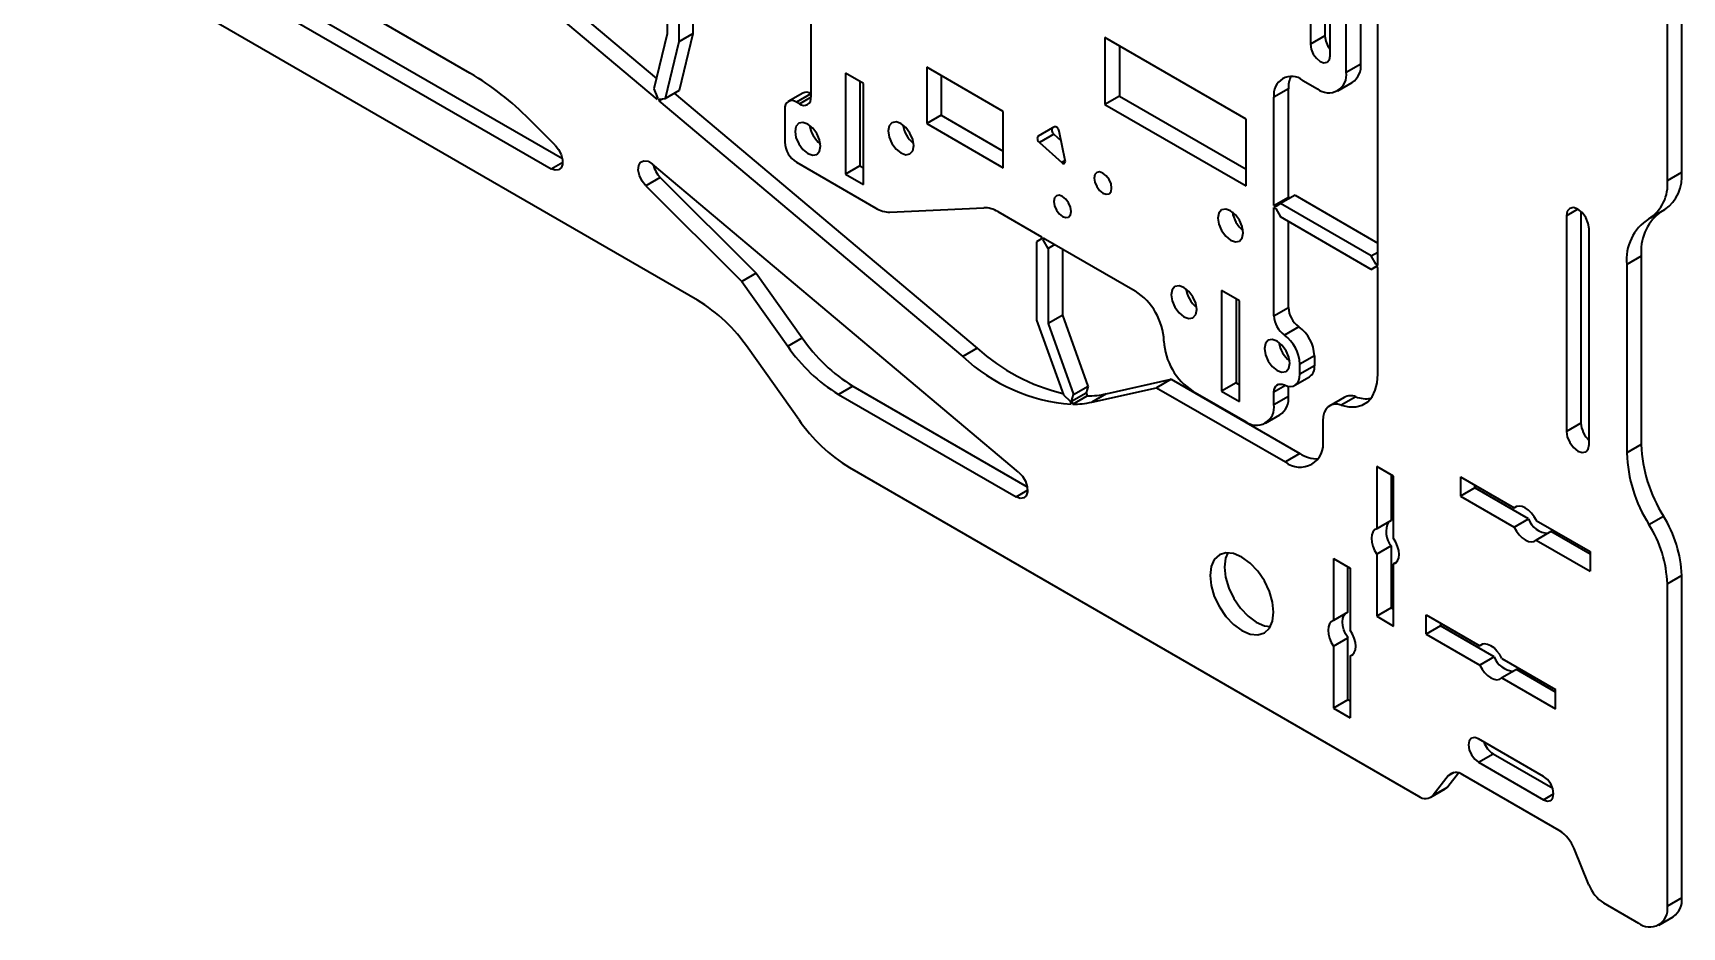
# Model space of a CAD drawing. Header units: millimetres. Extents: x 0 to 415, y 0 to 292.
# Drawn here: x 343.09 to 363.23, y 105.74 to 116.66 of the extents above; entities that cross this region are included whole.
import ezdxf

# ---------------------------------------------------------------- set-up
doc = ezdxf.new("R2010")
doc.units = ezdxf.units.MM

# ---------------------------------------------------------------- blocks, each defined once
blk = doc.blocks.new('SE57')
at = {"color": 7, "linetype": 'Continuous', "lineweight": 35}
for p, q in [((361.822, 111.794), (361.833, 111.727)), ((361.833, 111.727), (361.863, 111.657)), ((361.863, 111.657), (361.908, 111.596)), ((362.09, 111.578), (362.1, 111.634)), ((361.908, 111.596), (361.961, 111.553)), ((361.961, 111.553), (362.014, 111.535)), ((362.014, 111.535), (362.059, 111.544)), ((362.059, 111.544), (362.09, 111.578))]:
    blk.add_line(p, q, dxfattribs=at)
blk = doc.blocks.new('SE56')
blk.add_blockref('SE57', (0, 0))
blk = doc.blocks.new('SE59')
at = {"color": 7, "linetype": 'Continuous', "lineweight": 35}
for p, q in [((361.833, 114.485), (361.822, 114.429)), ((361.863, 114.519), (361.833, 114.485)), ((361.908, 114.528), (361.863, 114.519)), ((361.961, 114.51), (361.908, 114.528)), ((362.014, 114.467), (361.961, 114.51)), ((362.059, 114.406), (362.014, 114.467)), ((362.09, 114.336), (362.059, 114.406)), ((362.1, 114.269), (362.09, 114.336))]:
    blk.add_line(p, q, dxfattribs=at)
blk = doc.blocks.new('SE58')
blk.add_blockref('SE59', (0, 0))
blk = doc.blocks.new('SE81')
at = {"color": 7, "linetype": 'Continuous', "lineweight": 35}
for p, q in [((355.129, 111.297), (355.176, 111.246)), ((355.176, 111.246), (355.213, 111.184)), ((355.213, 111.184), (355.235, 111.118)), ((355.238, 111.057), (355.223, 111.008)), ((355.235, 111.118), (355.238, 111.057)), ((355.148, 110.974), (355.098, 110.993)), ((355.192, 110.98), (355.148, 110.974)), ((355.223, 111.008), (355.192, 110.98))]:
    blk.add_line(p, q, dxfattribs=at)
blk = doc.blocks.new('SE80')
blk.add_blockref('SE81', (0, 0))
blk = doc.blocks.new('SE83')
at = {"color": 7, "linetype": 'Continuous', "lineweight": 35}
for p, q in [((350.487, 115.044), (350.511, 115.085)), ((350.511, 115.085), (350.551, 115.102)), ((350.551, 115.102), (350.601, 115.094)), ((350.601, 115.094), (350.654, 115.061)), ((350.482, 114.986), (350.487, 115.044)), ((350.497, 114.919), (350.482, 114.986)), ((350.529, 114.852), (350.497, 114.919)), ((350.575, 114.794), (350.529, 114.852))]:
    blk.add_line(p, q, dxfattribs=at)
blk = doc.blocks.new('SE82')
blk.add_blockref('SE83', (0, 0))
blk = doc.blocks.new('SE85')
at = {"color": 7, "linetype": 'Continuous', "lineweight": 35}
for p, q in [((349.467, 115.291), (349.509, 115.238)), ((349.509, 115.238), (349.541, 115.176)), ((349.541, 115.176), (349.558, 115.113)), ((349.558, 115.056), (349.541, 115.013)), ((349.558, 115.113), (349.558, 115.056)), ((349.467, 114.984), (349.419, 115.002)), ((349.509, 114.988), (349.467, 114.984)), ((349.541, 115.013), (349.509, 114.988))]:
    blk.add_line(p, q, dxfattribs=at)
blk = doc.blocks.new('SE84')
blk.add_blockref('SE85', (0, 0))
blk = doc.blocks.new('SE89')
at = {"color": 7, "linetype": 'Continuous', "lineweight": 35}
for p, q in [((357.52, 110.227), (357.481, 110.141)), ((357.582, 110.285), (357.52, 110.227)), ((357.662, 110.309), (357.582, 110.285)), ((357.756, 110.3), (357.662, 110.309)), ((357.857, 110.257), (357.756, 110.3)), ((357.957, 110.184), (357.857, 110.257)), ((357.481, 110.141), (357.468, 110.033)), ((357.468, 110.033), (357.481, 109.909)), ((358.051, 110.085), (357.957, 110.184)), ((358.132, 109.967), (358.051, 110.085)), ((357.481, 109.909), (357.52, 109.778)), ((358.193, 109.838), (358.132, 109.967)), ((358.232, 109.708), (358.193, 109.838)), ((357.52, 109.778), (357.582, 109.649)), ((357.582, 109.649), (357.662, 109.532)), ((358.245, 109.584), (358.232, 109.708)), ((357.662, 109.532), (357.756, 109.433)), ((357.756, 109.433), (357.857, 109.359)), ((358.193, 109.389), (358.232, 109.475)), ((358.232, 109.475), (358.245, 109.584)), ((357.857, 109.359), (357.957, 109.316)), ((357.957, 109.316), (358.051, 109.307)), ((358.051, 109.307), (358.132, 109.332)), ((358.132, 109.332), (358.193, 109.389))]:
    blk.add_line(p, q, dxfattribs=at)
blk = doc.blocks.new('SE88')
blk.add_blockref('SE89', (0, 0))
blk = doc.blocks.new('SE99')
at = {"color": 7, "linetype": 'Continuous', "lineweight": 35}
for p, q in [((360.764, 108.938), (360.791, 108.89)), ((360.791, 108.89), (360.823, 108.846)), ((360.823, 108.846), (360.86, 108.81)), ((360.86, 108.81), (360.899, 108.782)), ((360.899, 108.782), (360.938, 108.765)), ((360.938, 108.765), (360.974, 108.759)), ((360.974, 108.759), (361.007, 108.765)), ((361.007, 108.765), (361.034, 108.782))]:
    blk.add_line(p, q, dxfattribs=at)
blk = doc.blocks.new('SE98')
blk.add_blockref('SE99', (0, 0))
blk = doc.blocks.new('SE101')
at = {"color": 7, "linetype": 'Continuous', "lineweight": 35}
for p, q in [((360.791, 109.192), (360.764, 109.175)), ((360.823, 109.197), (360.791, 109.192)), ((360.86, 109.191), (360.823, 109.197)), ((360.899, 109.174), (360.86, 109.191)), ((360.938, 109.147), (360.899, 109.174)), ((360.974, 109.11), (360.938, 109.147)), ((361.007, 109.067), (360.974, 109.11)), ((361.034, 109.019), (361.007, 109.067))]:
    blk.add_line(p, q, dxfattribs=at)
blk = doc.blocks.new('SE100')
blk.add_blockref('SE101', (0, 0))
blk = doc.blocks.new('SE111')
at = {"color": 7, "linetype": 'Continuous', "lineweight": 35}
for p, q in [((359.443, 110.529), (359.439, 110.487)), ((359.439, 110.487), (359.443, 110.44)), ((359.456, 110.564), (359.443, 110.529)), ((359.443, 110.44), (359.456, 110.39)), ((359.478, 110.59), (359.456, 110.564)), ((359.506, 110.605), (359.478, 110.59)), ((359.456, 110.39), (359.478, 110.34)), ((359.478, 110.34), (359.506, 110.292))]:
    blk.add_line(p, q, dxfattribs=at)
blk = doc.blocks.new('SE110')
blk.add_blockref('SE111', (0, 0))
blk = doc.blocks.new('SE113')
at = {"color": 7, "linetype": 'Continuous', "lineweight": 35}
for p, q in [((359.739, 110.439), (359.711, 110.486)), ((359.76, 110.389), (359.739, 110.439)), ((359.739, 110.189), (359.76, 110.214)), ((359.774, 110.339), (359.76, 110.389)), ((359.76, 110.214), (359.774, 110.249)), ((359.778, 110.291), (359.774, 110.339)), ((359.774, 110.249), (359.778, 110.291)), ((359.711, 110.174), (359.739, 110.189))]:
    blk.add_line(p, q, dxfattribs=at)
blk = doc.blocks.new('SE112')
blk.add_blockref('SE113', (0, 0))
blk = doc.blocks.new('SE123')
at = {"color": 7, "linetype": 'Continuous', "lineweight": 35}
for p, q in [((358.927, 109.441), (358.914, 109.406)), ((358.949, 109.466), (358.927, 109.441)), ((358.977, 109.481), (358.949, 109.466)), ((358.914, 109.406), (358.91, 109.364)), ((358.91, 109.364), (358.914, 109.316)), ((358.914, 109.316), (358.927, 109.266)), ((358.927, 109.266), (358.949, 109.216)), ((358.949, 109.216), (358.977, 109.169))]:
    blk.add_line(p, q, dxfattribs=at)
blk = doc.blocks.new('SE122')
blk.add_blockref('SE123', (0, 0))
blk = doc.blocks.new('SE125')
at = {"color": 7, "linetype": 'Continuous', "lineweight": 35}
for p, q in [((359.21, 109.315), (359.182, 109.363)), ((359.231, 109.265), (359.21, 109.315)), ((359.245, 109.215), (359.231, 109.265)), ((359.249, 109.168), (359.245, 109.215)), ((359.182, 109.05), (359.21, 109.065)), ((359.21, 109.065), (359.231, 109.091)), ((359.231, 109.091), (359.245, 109.126)), ((359.245, 109.126), (359.249, 109.168))]:
    blk.add_line(p, q, dxfattribs=at)
blk = doc.blocks.new('SE124')
blk.add_blockref('SE125', (0, 0))
blk = doc.blocks.new('SE127')
at = {"color": 7, "linetype": 'Continuous', "lineweight": 35}
for p, q in [((361.184, 110.623), (361.211, 110.575)), ((361.211, 110.575), (361.244, 110.531)), ((361.244, 110.531), (361.281, 110.495)), ((361.281, 110.495), (361.32, 110.467)), ((361.32, 110.467), (361.358, 110.45)), ((361.358, 110.45), (361.395, 110.444)), ((361.395, 110.444), (361.428, 110.45)), ((361.428, 110.45), (361.455, 110.467))]:
    blk.add_line(p, q, dxfattribs=at)
blk = doc.blocks.new('SE126')
blk.add_blockref('SE127', (0, 0))
blk = doc.blocks.new('SE129')
at = {"color": 7, "linetype": 'Continuous', "lineweight": 35}
for p, q in [((361.211, 110.876), (361.184, 110.859)), ((361.244, 110.882), (361.211, 110.876)), ((361.281, 110.876), (361.244, 110.882)), ((361.32, 110.859), (361.281, 110.876)), ((361.358, 110.831), (361.32, 110.859)), ((361.395, 110.795), (361.358, 110.831)), ((361.428, 110.751), (361.395, 110.795)), ((361.455, 110.703), (361.428, 110.751))]:
    blk.add_line(p, q, dxfattribs=at)
blk = doc.blocks.new('SE128')
blk.add_blockref('SE129', (0, 0))
blk = doc.blocks.new('SE143')
at = {"color": 7, "linetype": 'Continuous', "lineweight": 35}
for p, q in [((360.636, 108.014), (360.626, 107.964)), ((360.662, 108.045), (360.636, 108.014)), ((360.703, 108.052), (360.662, 108.045)), ((360.75, 108.036), (360.703, 108.052)), ((360.626, 107.964), (360.636, 107.904)), ((360.636, 107.904), (360.662, 107.842)), ((360.662, 107.842), (360.703, 107.788)), ((360.703, 107.788), (360.75, 107.75))]:
    blk.add_line(p, q, dxfattribs=at)
blk = doc.blocks.new('SE142')
blk.add_blockref('SE143', (0, 0))
blk = doc.blocks.new('SE145')
at = {"color": 7, "linetype": 'Continuous', "lineweight": 35}
for p, q in [((361.59, 107.54), (361.543, 107.578)), ((361.63, 107.486), (361.59, 107.54)), ((361.657, 107.424), (361.63, 107.486)), ((361.666, 107.364), (361.657, 107.424)), ((361.543, 107.293), (361.59, 107.276)), ((361.59, 107.276), (361.63, 107.284)), ((361.63, 107.284), (361.657, 107.315)), ((361.657, 107.315), (361.666, 107.364))]:
    blk.add_line(p, q, dxfattribs=at)
blk = doc.blocks.new('SE144')
blk.add_blockref('SE145', (0, 0))
blk = doc.blocks.new('SE313')
at = {"color": 7, "linetype": 'Continuous', "lineweight": 35}
for p, q in [((355.574, 115.517), (355.567, 115.515)), ((355.583, 115.516), (355.574, 115.517)), ((355.592, 115.512), (355.583, 115.516)), ((355.601, 115.506), (355.592, 115.512)), ((355.609, 115.497), (355.601, 115.506)), ((355.617, 115.486), (355.609, 115.497)), ((355.622, 115.474), (355.617, 115.486)), ((355.626, 115.462), (355.622, 115.474))]:
    blk.add_line(p, q, dxfattribs=at)
blk = doc.blocks.new('SE312')
blk.add_blockref('SE313', (0, 0))
blk = doc.blocks.new('SE315')
at = {"color": 7, "linetype": 'Continuous', "lineweight": 35}
for p, q in [((355.358, 115.386), (355.356, 115.377)), ((355.356, 115.377), (355.358, 115.365)), ((355.361, 115.394), (355.358, 115.386)), ((355.358, 115.365), (355.361, 115.353)), ((355.367, 115.399), (355.361, 115.394)), ((355.361, 115.353), (355.367, 115.342)), ((355.367, 115.342), (355.374, 115.331)), ((355.374, 115.331), (355.383, 115.322))]:
    blk.add_line(p, q, dxfattribs=at)
blk = doc.blocks.new('SE314')
blk.add_blockref('SE315', (0, 0))
blk = doc.blocks.new('SE317')
at = {"color": 7, "linetype": 'Continuous', "lineweight": 35}
for p, q in [((355.656, 115.08), (355.665, 115.073)), ((355.665, 115.073), (355.674, 115.069)), ((355.674, 115.069), (355.683, 115.068)), ((355.683, 115.068), (355.69, 115.071)), ((355.69, 115.071), (355.695, 115.076)), ((355.695, 115.076), (355.699, 115.084)), ((355.7, 115.093), (355.699, 115.105)), ((355.699, 115.084), (355.7, 115.093))]:
    blk.add_line(p, q, dxfattribs=at)
blk = doc.blocks.new('SE316')
blk.add_blockref('SE317', (0, 0))
blk = doc.blocks.new('SE319')
at = {"color": 7, "linetype": 'Continuous', "lineweight": 35}
for p, q in [((356.062, 114.932), (356.054, 114.889)), ((356.054, 114.889), (356.062, 114.838)), ((356.085, 114.958), (356.062, 114.932)), ((356.119, 114.965), (356.085, 114.958)), ((356.16, 114.951), (356.119, 114.965)), ((356.2, 114.918), (356.16, 114.951)), ((356.235, 114.871), (356.2, 114.918)), ((356.258, 114.818), (356.235, 114.871)), ((356.062, 114.838), (356.085, 114.785)), ((356.085, 114.785), (356.119, 114.738)), ((356.119, 114.738), (356.16, 114.706)), ((356.16, 114.706), (356.2, 114.692)), ((356.2, 114.692), (356.235, 114.698)), ((356.235, 114.698), (356.258, 114.725)), ((356.266, 114.767), (356.258, 114.818)), ((356.258, 114.725), (356.266, 114.767))]:
    blk.add_line(p, q, dxfattribs=at)
blk = doc.blocks.new('SE318')
blk.add_blockref('SE319', (0, 0))
blk = doc.blocks.new('SE321')
at = {"color": 7, "linetype": 'Continuous', "lineweight": 35}
for p, q in [((355.59, 114.672), (355.567, 114.646)), ((355.624, 114.679), (355.59, 114.672)), ((355.665, 114.665), (355.624, 114.679)), ((355.705, 114.632), (355.665, 114.665)), ((355.567, 114.646), (355.559, 114.604)), ((355.559, 114.604), (355.567, 114.552)), ((355.567, 114.552), (355.59, 114.499)), ((355.59, 114.499), (355.624, 114.453)), ((355.624, 114.453), (355.665, 114.42)), ((355.74, 114.586), (355.705, 114.632)), ((355.763, 114.533), (355.74, 114.586)), ((355.771, 114.481), (355.763, 114.533)), ((355.763, 114.439), (355.771, 114.481)), ((355.665, 114.42), (355.705, 114.406)), ((355.705, 114.406), (355.74, 114.412)), ((355.74, 114.412), (355.763, 114.439))]:
    blk.add_line(p, q, dxfattribs=at)
blk = doc.blocks.new('SE320')
blk.add_blockref('SE321', (0, 0))
blk = doc.blocks.new('SE333')
at = {"color": 7, "linetype": 'Continuous', "lineweight": 35}
for p, q in [((358.694, 116.524), (358.703, 116.465)), ((358.703, 116.465), (358.729, 116.405)), ((358.729, 116.405), (358.768, 116.353)), ((358.768, 116.353), (358.814, 116.315)), ((358.814, 116.315), (358.86, 116.299)), ((358.86, 116.299), (358.899, 116.307)), ((358.899, 116.307), (358.926, 116.337)), ((358.926, 116.337), (358.935, 116.385))]:
    blk.add_line(p, q, dxfattribs=at)
blk = doc.blocks.new('SE332')
blk.add_blockref('SE333', (0, 0))
blk = doc.blocks.new('SE341')
at = {"color": 7, "linetype": 'Continuous', "lineweight": 35}
for p, q in [((353.548, 115.527), (353.536, 115.465)), ((353.536, 115.465), (353.548, 115.39)), ((353.581, 115.566), (353.548, 115.527)), ((353.632, 115.576), (353.581, 115.566)), ((353.691, 115.555), (353.632, 115.576)), ((353.751, 115.507), (353.691, 115.555)), ((353.801, 115.439), (353.751, 115.507)), ((353.548, 115.39), (353.581, 115.312)), ((353.581, 115.312), (353.632, 115.244)), ((353.835, 115.361), (353.801, 115.439)), ((353.847, 115.286), (353.835, 115.361)), ((353.835, 115.224), (353.847, 115.286)), ((353.632, 115.244), (353.691, 115.196)), ((353.691, 115.196), (353.751, 115.175)), ((353.751, 115.175), (353.801, 115.185)), ((353.801, 115.185), (353.835, 115.224))]:
    blk.add_line(p, q, dxfattribs=at)
blk = doc.blocks.new('SE340')
blk.add_blockref('SE341', (0, 0))
blk = doc.blocks.new('SE343')
at = {"color": 7, "linetype": 'Continuous', "lineweight": 35}
for p, q in [((357.006, 113.525), (356.994, 113.464)), ((356.994, 113.464), (357.006, 113.388)), ((357.039, 113.564), (357.006, 113.525)), ((357.09, 113.574), (357.039, 113.564)), ((357.149, 113.553), (357.09, 113.574)), ((357.209, 113.505), (357.149, 113.553)), ((357.259, 113.437), (357.209, 113.505)), ((357.006, 113.388), (357.039, 113.31)), ((357.039, 113.31), (357.09, 113.242)), ((357.09, 113.242), (357.149, 113.194)), ((357.293, 113.36), (357.259, 113.437)), ((357.305, 113.284), (357.293, 113.36)), ((357.293, 113.222), (357.305, 113.284)), ((357.149, 113.194), (357.209, 113.173)), ((357.209, 113.173), (357.259, 113.183)), ((357.259, 113.183), (357.293, 113.222))]:
    blk.add_line(p, q, dxfattribs=at)
blk = doc.blocks.new('SE342')
blk.add_blockref('SE343', (0, 0))
blk = doc.blocks.new('SE345')
at = {"color": 7, "linetype": 'Continuous', "lineweight": 35}
for p, q in [((357.575, 114.462), (357.563, 114.401)), ((357.608, 114.501), (357.575, 114.462)), ((357.659, 114.511), (357.608, 114.501)), ((357.718, 114.49), (357.659, 114.511)), ((357.778, 114.442), (357.718, 114.49)), ((357.563, 114.401), (357.575, 114.325)), ((357.575, 114.325), (357.608, 114.247)), ((357.608, 114.247), (357.659, 114.179)), ((357.828, 114.374), (357.778, 114.442)), ((357.862, 114.297), (357.828, 114.374)), ((357.874, 114.221), (357.862, 114.297)), ((357.659, 114.179), (357.718, 114.131)), ((357.718, 114.131), (357.778, 114.11)), ((357.778, 114.11), (357.828, 114.12)), ((357.828, 114.12), (357.862, 114.159)), ((357.862, 114.159), (357.874, 114.221))]:
    blk.add_line(p, q, dxfattribs=at)
blk = doc.blocks.new('SE344')
blk.add_blockref('SE345', (0, 0))
blk = doc.blocks.new('SE347')
at = {"color": 7, "linetype": 'Continuous', "lineweight": 35}
for p, q in [((358.144, 112.868), (358.132, 112.806)), ((358.178, 112.907), (358.144, 112.868)), ((358.228, 112.917), (358.178, 112.907)), ((358.288, 112.896), (358.228, 112.917)), ((358.347, 112.848), (358.288, 112.896)), ((358.398, 112.78), (358.347, 112.848)), ((358.132, 112.806), (358.144, 112.731)), ((358.144, 112.731), (358.178, 112.653)), ((358.178, 112.653), (358.228, 112.585)), ((358.431, 112.702), (358.398, 112.78)), ((358.443, 112.627), (358.431, 112.702)), ((358.228, 112.585), (358.288, 112.537)), ((358.288, 112.537), (358.347, 112.516)), ((358.347, 112.516), (358.398, 112.526)), ((358.398, 112.526), (358.431, 112.565)), ((358.431, 112.565), (358.443, 112.627))]:
    blk.add_line(p, q, dxfattribs=at)
blk = doc.blocks.new('SE346')
blk.add_blockref('SE347', (0, 0))
blk = doc.blocks.new('SE349')
at = {"color": 7, "linetype": 'Continuous', "lineweight": 35}
for p, q in [((352.409, 115.521), (352.397, 115.46)), ((352.397, 115.46), (352.409, 115.384)), ((352.443, 115.56), (352.409, 115.521)), ((352.494, 115.57), (352.443, 115.56)), ((352.553, 115.549), (352.494, 115.57)), ((352.613, 115.501), (352.553, 115.549)), ((352.663, 115.433), (352.613, 115.501)), ((352.409, 115.384), (352.443, 115.306)), ((352.443, 115.306), (352.494, 115.238)), ((352.697, 115.356), (352.663, 115.433)), ((352.709, 115.28), (352.697, 115.356)), ((352.697, 115.218), (352.709, 115.28)), ((352.494, 115.238), (352.553, 115.19)), ((352.553, 115.19), (352.613, 115.169)), ((352.613, 115.169), (352.663, 115.179)), ((352.663, 115.179), (352.697, 115.218))]:
    blk.add_line(p, q, dxfattribs=at)
blk = doc.blocks.new('SE348')
blk.add_blockref('SE349', (0, 0))
blk = doc.blocks.new('SE453')
at = {"color": 7, "linetype": 'Continuous', "lineweight": 35}
for p, q in [((358.553, 112.414), (358.563, 112.451)), ((358.563, 112.451), (358.567, 112.494)), ((358.376, 112.361), (358.414, 112.347)), ((358.414, 112.347), (358.451, 112.343)), ((358.451, 112.343), (358.484, 112.347)), ((358.484, 112.347), (358.512, 112.361)), ((358.512, 112.361), (358.536, 112.384)), ((358.536, 112.384), (358.553, 112.414))]:
    blk.add_line(p, q, dxfattribs=at)
blk = doc.blocks.new('SE452')
blk.add_blockref('SE453', (0, 0))
blk = doc.blocks.new('SE455')
at = {"color": 7, "linetype": 'Continuous', "lineweight": 35}
for p, q in [((358.249, 112.272), (358.251, 112.3)), ((358.251, 112.3), (358.258, 112.325)), ((358.258, 112.325), (358.27, 112.345)), ((358.27, 112.345), (358.285, 112.36)), ((358.285, 112.36), (358.304, 112.369)), ((358.304, 112.369), (358.326, 112.372)), ((358.326, 112.372), (358.351, 112.37)), ((358.351, 112.37), (358.376, 112.361))]:
    blk.add_line(p, q, dxfattribs=at)
blk = doc.blocks.new('SE454')
blk.add_blockref('SE455', (0, 0))
blk = doc.blocks.new('SE457')
at = {"color": 7, "linetype": 'Continuous', "lineweight": 35}
for p, q in [((358.884, 112.063), (358.864, 112.024)), ((358.911, 112.093), (358.884, 112.063)), ((358.944, 112.114), (358.911, 112.093)), ((358.983, 112.125), (358.944, 112.114)), ((359.026, 112.125), (358.983, 112.125)), ((359.072, 112.114), (359.026, 112.125)), ((358.852, 111.977), (358.848, 111.924)), ((358.864, 112.024), (358.852, 111.977))]:
    blk.add_line(p, q, dxfattribs=at)
blk = doc.blocks.new('SE456')
blk.add_blockref('SE457', (0, 0))
blk = doc.blocks.new('SE459')
at = {"color": 7, "linetype": 'Continuous', "lineweight": 35}
for p, q in [((359.512, 112.389), (359.52, 112.495)), ((359.448, 112.217), (359.487, 112.296)), ((359.487, 112.296), (359.512, 112.389)), ((359.072, 112.114), (359.164, 112.094)), ((359.164, 112.094), (359.25, 112.094)), ((359.25, 112.094), (359.327, 112.115)), ((359.327, 112.115), (359.394, 112.157)), ((359.394, 112.157), (359.448, 112.217))]:
    blk.add_line(p, q, dxfattribs=at)
blk = doc.blocks.new('SE458')
blk.add_blockref('SE459', (0, 0))
blk = doc.blocks.new('SE641')
at = {"color": 7, "linetype": 'Continuous', "lineweight": 35}
for p, q in [((359.086, 109.466), (359.091, 109.508)), ((359.091, 109.418), (359.086, 109.466)), ((359.091, 109.508), (359.104, 109.543)), ((359.104, 109.368), (359.091, 109.418)), ((359.104, 109.543), (359.121, 109.564)), ((359.125, 109.318), (359.104, 109.368)), ((359.154, 109.271), (359.125, 109.318))]:
    blk.add_line(p, q, dxfattribs=at)
blk = doc.blocks.new('SE640')
blk.add_blockref('SE641', (0, 0))
blk = doc.blocks.new('SE643')
at = {"color": 7, "linetype": 'Continuous', "lineweight": 35}
for p, q in [((360.357, 107.435), (360.342, 107.424)), ((360.373, 107.451), (360.357, 107.435))]:
    blk.add_line(p, q, dxfattribs=at)
blk = doc.blocks.new('SE642')
blk.add_blockref('SE643', (0, 0))
blk = doc.blocks.new('SE645')
at = {"color": 7, "linetype": 'Continuous', "lineweight": 35}
for p, q in [((355.534, 115.488), (355.533, 115.479)), ((355.533, 115.479), (355.534, 115.467)), ((355.538, 115.496), (355.534, 115.488)), ((355.534, 115.467), (355.538, 115.455)), ((355.543, 115.501), (355.538, 115.496)), ((355.538, 115.455), (355.543, 115.444)), ((355.543, 115.444), (355.551, 115.433)), ((355.551, 115.433), (355.559, 115.424))]:
    blk.add_line(p, q, dxfattribs=at)
blk = doc.blocks.new('SE644')
blk.add_blockref('SE645', (0, 0))
blk = doc.blocks.new('SE649')
at = {"color": 7, "linetype": 'Continuous', "lineweight": 35}
for p, q in [((357.658, 110.243), (357.644, 110.135)), ((357.685, 110.31), (357.658, 110.243)), ((357.644, 110.135), (357.658, 110.011)), ((357.658, 110.011), (357.697, 109.88)), ((357.697, 109.88), (357.758, 109.752)), ((357.758, 109.752), (357.839, 109.634)), ((357.839, 109.634), (357.933, 109.535)), ((357.933, 109.535), (358.033, 109.461)), ((358.033, 109.461), (358.134, 109.418)), ((358.134, 109.418), (358.205, 109.408))]:
    blk.add_line(p, q, dxfattribs=at)
blk = doc.blocks.new('SE648')
blk.add_blockref('SE649', (0, 0))

msp = doc.modelspace()

# ---------------------------------------------------------------- linework, layer by layer
at = {"color": 7, "linetype": 'Continuous', "lineweight": 35}
for p, q in [((363.2322, 114.9616), (363.2322, 119.916)), ((363.0555, 114.8595), (363.0555, 119.8139)), ((359.3094, 116.2869), (359.3094, 119.1448)), ((359.1327, 116.1849), (359.1327, 119.0428)), ((348.1097, 118.2893), (350.7036, 116.1076)), ((351.205, 113.3991), (343.0861, 118.086)), ((347.9329, 118.1872), (350.7118, 115.85)), ((345.0493, 117.7284), (349.5555, 115.127)), ((352.5919, 117.7959), (352.5919, 115.878)), ((344.8725, 117.6263), (349.4186, 115.0019)), ((348.4257, 116.1723), (345.8654, 117.6503)), ((350.8358, 117.0347), (350.8358, 116.6538)), ((350.9772, 116.9531), (350.9772, 116.5525)), ((351.154, 116.6545), (351.154, 116.9449)), ((358.6943, 116.932), (358.6943, 116.5237)), ((358.871, 116.9524), (358.871, 116.6257)), ((359.5199, 113.8209), (359.5199, 116.9815)), ((358.9347, 116.3849), (358.9347, 116.7932)), ((350.8358, 116.6538), (350.6728, 115.9804)), ((350.9772, 116.5525), (350.8102, 115.8622)), ((351.154, 116.6545), (350.9772, 116.5525)), ((350.9869, 115.9643), (351.154, 116.6545)), ((357.9094, 115.6091), (356.184, 116.6051)), ((356.184, 116.6051), (356.184, 115.7886)), ((356.3608, 116.5031), (356.3608, 115.8906)), ((358.871, 116.6257), (358.6943, 116.5237)), ((359.1327, 116.1849), (359.3094, 116.2869)), ((353.0127, 116.17), (353.0127, 114.937)), ((353.2319, 116.0435), (353.0127, 116.17)), ((353.1894, 116.0679), (353.1894, 115.0391)), ((354.9395, 115.7043), (354.0061, 116.2432)), ((354.0061, 116.2432), (354.0061, 115.5548)), ((354.1829, 116.1411), (354.1829, 115.6569)), ((358.6023, 116.0827), (358.7791, 115.9807)), ((359.0291, 115.9559), (359.2059, 116.058)), ((350.6728, 115.9804), (350.7169, 115.871)), ((350.7176, 115.8704), (350.7118, 115.85)), ((350.7176, 115.8704), (350.7169, 115.871)), ((350.7325, 115.8326), (350.7767, 115.8581)), ((350.7384, 115.8534), (350.8102, 115.8622)), ((350.8102, 115.8622), (350.9869, 115.9643)), ((350.92, 115.9256), (354.6231, 112.811)), ((352.4919, 115.9287), (352.3152, 115.8267)), ((352.5919, 115.9188), (352.4152, 115.8168)), ((352.4505, 115.7964), (352.5919, 115.878)), ((353.2319, 114.8105), (353.2319, 116.0435)), ((356.3608, 115.8906), (356.184, 115.7886)), ((356.3608, 115.8906), (357.9094, 114.9966)), ((358.4256, 115.9806), (358.2488, 115.8786)), ((358.2488, 114.5548), (358.2488, 115.8786)), ((358.4256, 114.6568), (358.4256, 115.9806)), ((350.7384, 115.8534), (350.7325, 115.8326)), ((350.7325, 115.8326), (354.4463, 112.7089)), ((352.2737, 115.7351), (352.2737, 115.3269)), ((352.4505, 115.7964), (352.4152, 115.8168)), ((354.1829, 115.6569), (354.0061, 115.5548)), ((354.1829, 115.6569), (354.9395, 115.2201)), ((354.9395, 115.016), (354.9395, 115.7043)), ((356.184, 115.7886), (357.9094, 114.7925)), ((349.4669, 115.2908), (349.1513, 115.6057)), ((354.0061, 115.5548), (354.9395, 115.016)), ((355.5667, 115.5149), (355.3667, 115.3994)), ((355.5434, 115.5015), (355.3667, 115.3994)), ((355.5675, 115.5154), (355.5434, 115.5015)), ((355.699, 115.1047), (355.6258, 115.4625)), ((357.9094, 114.7925), (357.9094, 115.6091)), ((355.5593, 115.424), (355.3825, 115.322)), ((355.3825, 115.322), (355.6557, 115.0797)), ((355.5593, 115.424), (355.6502, 115.3435)), ((349.4186, 115.0019), (349.56, 115.0836)), ((355.1292, 111.297), (350.6544, 115.0607)), ((352.4152, 115.0819), (353.3864, 114.5212)), ((355.699, 115.1047), (355.6557, 115.0797)), ((350.7513, 114.8962), (350.5745, 114.7941)), ((350.7513, 114.8962), (351.9233, 113.727)), ((353.1894, 115.0391), (353.0127, 114.937)), ((353.0127, 114.937), (353.2319, 114.8105)), ((353.1894, 115.0391), (353.2319, 115.0146)), ((363.0555, 114.8595), (363.2322, 114.9616)), ((350.5745, 114.7941), (351.7465, 113.625)), ((358.2488, 114.5548), (358.4256, 114.6568)), ((358.5069, 114.6793), (358.3301, 114.5772)), ((358.4256, 114.6568), (358.4468, 114.6446)), ((358.5069, 114.6793), (359.5199, 114.0945)), ((353.5545, 114.4733), (354.7053, 114.5273)), ((354.8734, 114.4793), (355.4097, 114.1697)), ((358.2488, 114.5548), (358.27, 114.5425)), ((358.2488, 114.5303), (358.27, 114.518)), ((358.2488, 113.2064), (358.2488, 114.5303)), ((358.3301, 114.5772), (358.27, 114.5425)), ((358.27, 114.518), (358.3301, 114.4139)), ((359.4386, 113.9373), (358.3301, 114.5772)), ((361.9612, 114.5096), (361.8222, 114.4294)), ((361.999, 114.4817), (361.999, 111.8961)), ((362.8483, 114.4017), (363.0251, 114.5037)), ((359.4386, 113.774), (358.3301, 114.4139)), ((358.4256, 113.3085), (358.4256, 114.3588)), ((361.8222, 114.4294), (361.8222, 111.794)), ((362.1001, 111.6336), (362.1001, 114.269)), ((355.4097, 114.1452), (355.3496, 114.1105)), ((355.3496, 114.1105), (355.3496, 113.1544)), ((355.4097, 114.1697), (355.4097, 114.1452)), ((355.431, 114.1575), (356.5517, 113.5104)), ((355.431, 114.1575), (355.431, 114.133)), ((355.4522, 114.1452), (355.431, 114.133)), ((355.4911, 114.0289), (355.431, 114.133)), ((355.5724, 114.0758), (355.4911, 114.0289)), ((355.4911, 114.0289), (355.4911, 113.1127)), ((355.6678, 113.2147), (355.6678, 114.0207)), ((359.4386, 113.9373), (359.5199, 113.9842)), ((359.4987, 113.8332), (359.4386, 113.9373)), ((359.4987, 113.8332), (359.5199, 113.8454)), ((362.7373, 113.9332), (362.5605, 113.8312)), ((362.7373, 113.9332), (362.7373, 111.632)), ((351.9233, 113.727), (351.7465, 113.625)), ((351.9233, 113.727), (352.4849, 112.9359)), ((359.4386, 113.774), (359.4987, 113.8087)), ((359.4987, 113.8087), (359.4386, 113.774)), ((359.4987, 113.8332), (359.5199, 113.8209)), ((359.4987, 113.8087), (359.5199, 113.7964)), ((359.5199, 112.4948), (359.5199, 113.7964)), ((362.5605, 113.8312), (362.5605, 111.53)), ((351.7465, 113.625), (352.3081, 112.8339)), ((357.8281, 113.3901), (357.6089, 113.5167)), ((357.6089, 113.5167), (357.6089, 112.2837)), ((357.7856, 113.4146), (357.7856, 112.3857)), ((357.8281, 112.1572), (357.8281, 113.3901)), ((358.2488, 113.2064), (358.4256, 113.3085)), ((355.3496, 113.1544), (355.676, 112.2402)), ((355.6678, 113.2147), (355.4911, 113.1127)), ((355.4911, 113.1127), (355.8015, 112.243)), ((355.9782, 112.3451), (355.6678, 113.2147)), ((358.5528, 113.0725), (358.3761, 112.9705)), ((352.3081, 112.8339), (352.4849, 112.9359)), ((352.4431, 111.9394), (351.8247, 112.8105)), ((354.6231, 112.811), (354.4463, 112.7089)), ((358.7438, 112.7186), (358.567, 112.6165)), ((358.7438, 112.7186), (358.7438, 112.5961)), ((356.1989, 112.2528), (356.9926, 112.43)), ((356.9926, 112.43), (356.8158, 112.328)), ((356.9926, 112.43), (358.5653, 111.5221)), ((358.5048, 112.3567), (358.6816, 112.4587)), ((358.567, 112.494), (358.567, 112.6165)), ((358.7438, 112.5961), (358.567, 112.494)), ((353.1046, 112.3474), (352.9278, 112.2453)), ((352.9278, 112.2453), (355.0977, 110.9927)), ((353.1046, 112.3474), (355.2346, 111.1177)), ((355.676, 112.2402), (355.757, 112.1638)), ((355.7758, 112.1643), (355.9526, 112.2663)), ((355.7758, 112.1643), (355.8015, 112.243)), ((355.8015, 112.243), (355.9782, 112.3451)), ((355.9782, 112.3451), (355.9526, 112.2663)), ((355.9526, 112.2663), (355.9667, 112.2268)), ((356.0221, 112.1507), (356.8158, 112.328)), ((356.1989, 112.2528), (356.0221, 112.1507)), ((356.8158, 112.328), (358.3885, 111.42)), ((357.2588, 112.2857), (357.8952, 111.9183)), ((357.7856, 112.3857), (357.6089, 112.2837)), ((357.6089, 112.2837), (357.8281, 112.1572)), ((357.7856, 112.3857), (357.8281, 112.3613)), ((358.3917, 112.354), (358.2488, 112.2715)), ((358.2488, 112.1225), (358.2488, 112.2715)), ((358.4256, 112.2245), (358.4256, 112.3447)), ((355.757, 112.1638), (355.771, 112.1247)), ((355.7758, 112.1643), (355.7899, 112.1247)), ((355.7899, 112.1247), (355.9667, 112.2268)), ((358.2488, 112.1225), (358.4256, 112.2245)), ((359.1078, 112.2094), (358.931, 112.1074)), ((359.2489, 112.2165), (359.0721, 112.1144)), ((358.1452, 111.8936), (358.322, 111.9956)), ((358.8482, 111.6854), (358.8482, 111.9243)), ((361.999, 111.8961), (361.8222, 111.794)), ((362.7373, 111.632), (362.5605, 111.53)), ((358.5653, 111.5221), (358.3885, 111.42)), ((353.0628, 111.3508), (360.0153, 107.3372)), ((359.7108, 111.2446), (359.5058, 111.363)), ((359.5058, 111.363), (359.5058, 110.6046)), ((359.6826, 111.2609), (359.6826, 110.7067)), ((359.7108, 110.4862), (359.7108, 111.2446)), ((360.5275, 111.2386), (361.1843, 110.8594)), ((360.5275, 111.2386), (360.5275, 111.0018)), ((355.0977, 110.9927), (355.2391, 111.0743)), ((360.7043, 111.1038), (360.5275, 111.0018)), ((360.7043, 111.1038), (360.7043, 111.1365)), ((361.3611, 110.7247), (360.7043, 111.1038)), ((360.5275, 111.0018), (361.1843, 110.6226)), ((361.1843, 110.8594), (361.217, 110.8783)), ((359.6826, 110.7067), (359.5058, 110.6046)), ((361.1843, 110.6226), (361.3611, 110.7247)), ((361.4547, 110.7033), (362.1115, 110.3242)), ((362.8305, 110.6573), (363.0072, 110.7594)), ((361.6315, 110.5686), (361.4547, 110.4665)), ((361.4547, 110.4665), (362.1115, 110.0874)), ((362.1115, 110.2915), (361.6315, 110.5686)), ((358.9769, 110.2394), (358.9769, 109.481)), ((358.9769, 110.2394), (359.1819, 110.121)), ((359.6826, 110.3943), (359.5058, 110.2923)), ((359.5058, 110.2923), (359.5058, 109.5339)), ((359.6826, 110.3943), (359.6826, 109.636)), ((362.1115, 110.3242), (362.1115, 110.0874)), ((359.1536, 109.5831), (359.1536, 110.1373)), ((359.1819, 110.121), (359.1819, 109.3626)), ((359.7435, 110.1928), (359.7108, 110.1739)), ((359.7108, 109.4156), (359.7108, 110.1739)), ((363.2322, 110.0322), (363.0555, 109.9301)), ((363.2322, 106.0925), (363.2322, 110.0322)), ((363.0555, 105.9905), (363.0555, 109.9301)), ((359.6826, 109.636), (359.5058, 109.5339)), ((359.6826, 109.636), (359.7108, 109.6197)), ((359.1536, 109.5831), (358.9769, 109.481)), ((359.5058, 109.5339), (359.7108, 109.4156)), ((360.1068, 109.5539), (360.7635, 109.1748)), ((360.1068, 109.3171), (360.1068, 109.5539)), ((360.2836, 109.4191), (360.1068, 109.3171)), ((360.2836, 109.4518), (360.2836, 109.4191)), ((360.9403, 109.04), (360.2836, 109.4191)), ((358.9769, 109.1687), (359.1536, 109.2707)), ((359.1536, 108.5124), (359.1536, 109.2707)), ((360.1068, 109.3171), (360.7635, 108.938)), ((358.9769, 109.1687), (358.9769, 108.4103)), ((359.1819, 109.0503), (359.2146, 109.0692)), ((359.1819, 109.0503), (359.1819, 108.2919)), ((360.7963, 109.1936), (360.7635, 109.1748)), ((360.9403, 109.04), (360.7635, 108.938)), ((361.034, 109.0186), (361.6907, 108.6395)), ((361.2108, 108.8839), (361.034, 108.7818)), ((361.6907, 108.6068), (361.2108, 108.8839)), ((361.034, 108.7818), (361.6907, 108.4027)), ((361.6907, 108.4027), (361.6907, 108.6395)), ((359.1536, 108.5124), (358.9769, 108.4103)), ((358.9769, 108.4103), (359.1819, 108.2919)), ((359.1819, 108.496), (359.1536, 108.5124)), ((361.5426, 107.5783), (360.7499, 108.0359)), ((360.7499, 107.7501), (360.9267, 107.8522)), ((360.9267, 107.8522), (361.6544, 107.4321)), ((360.5023, 107.6192), (360.3726, 107.4514)), ((360.4461, 107.6236), (360.377, 107.5837)), ((361.735, 106.9161), (360.5575, 107.5958)), ((360.7499, 107.7501), (361.5426, 107.2925)), ((360.1653, 107.3224), (360.3421, 107.4244)), ((360.377, 107.5837), (360.1958, 107.3493)), ((360.1958, 107.3493), (360.3726, 107.4514)), ((361.5426, 107.2925), (361.6664, 107.3639)), ((362.0967, 106.252), (361.9155, 106.6955)), ((362.2772, 106.0315), (362.7019, 105.7863)), ((363.2322, 106.0925), (363.0555, 105.9905)), ((362.9519, 105.7616), (363.1287, 105.8636))]:
    msp.add_line(p, q, dxfattribs=at)
for centre, radius, start, end in [((359.1353, 116.639), 0.2646, 182.87929, 220.69363), ((359.0716, 116.2566), 0.2398, 304.05635, 7.25583), ((346.6123, 113.1022), 3.5657, 44.59695, 59.43024), ((358.4643, 115.9135), 0.2184, 50.79671, 189.21404), ((358.744, 115.9923), 0.3187, 154.29191, 182.10457), ((358.9171, 116.1499), 0.2184, 230.79671, 9.21404), ((352.5057, 115.8641), 0.0873, 230.79671, 9.21404), ((352.5333, 115.8371), 0.1006, 54.38242, 114.30712), ((352.3599, 115.7491), 0.0873, 50.79671, 189.21404), ((352.9226, 115.5831), 0.3501, 188.02673, 231.96789), ((354.061, 115.5888), 0.3501, 188.02673, 231.96789), ((352.5808, 115.3408), 0.3074, 182.60548, 237.39452), ((350.9861, 115.1292), 0.3308, 193.44375, 224.7776), ((362.5665, 114.807), 0.4918, 302.46584, 6.12866), ((362.7355, 114.9105), 0.4993, 305.44529, 5.86689), ((353.5531, 114.7873), 0.314, 237.92132, 270.24635), ((354.7066, 114.2133), 0.314, 57.92132, 90.24635), ((358.088, 114.5241), 0.3501, 188.02673, 231.96789), ((363.3467, 113.9919), 0.6123, 129.4077, 185.50217), ((363.1473, 113.8942), 0.5901, 122.46584, 186.12866), ((356.1377, 112.8631), 0.7684, 2.60548, 57.39452), ((357.5188, 113.5871), 0.3501, 188.02673, 231.96789), ((350.1406, 111.6578), 2.0408, 34.39006, 58.56391), ((358.7363, 113.3238), 0.3112, 182.82218, 233.86229), ((358.5596, 113.2218), 0.3112, 182.82218, 233.86229), ((358.2776, 112.6956), 0.4667, 2.82218, 53.86229), ((353.9922, 113.9866), 2.0408, 214.39006, 238.56391), ((354.169, 114.0886), 2.0408, 214.39006, 238.56391), ((357.6729, 112.933), 0.7684, 182.60548, 237.39452), ((358.6572, 112.9299), 0.3501, 188.02673, 231.96789), ((358.1008, 112.5935), 0.4667, 2.82218, 53.86229), ((355.9401, 114.302), 2.1839, 226.84248, 265.5573), ((356.2212, 114.5667), 2.3741, 227.69151, 256.5702), ((358.5992, 112.5787), 0.1455, 304.46468, 6.8475), ((355.9596, 113.3393), 1.1126, 270.36591, 282.41998), ((359.1859, 112.0609), 0.1678, 67.98017, 117.74039), ((355.7828, 113.2373), 1.1126, 270.36591, 282.41998), ((358.0332, 112.0875), 0.2184, 230.79671, 9.21404), ((358.1877, 112.1943), 0.2398, 304.05635, 7.25583), ((359.3805, 112.5755), 0.3824, 249.86136, 277.84027), ((354.1272, 113.0921), 2.0408, 214.39006, 238.56391), ((362.3077, 111.9124), 0.3091, 183.02317, 227.80604), ((358.568, 111.64), 0.2839, 230.79644, 9.21231), ((364.4861, 111.695), 1.75, 182.06278, 212.32031), ((358.7779, 111.8546), 0.3946, 237.40273, 271.70336), ((364.3093, 111.593), 1.75, 182.06278, 212.32031), ((359.8756, 110.5644), 0.2573, 151.33757, 221.37303), ((361.6048, 110.8069), 0.2573, 198.62733, 268.65131), ((361.5981, 109.8776), 1.4583, 2.06278, 32.32031), ((361.7749, 109.9797), 1.4583, 2.06278, 32.32031), ((361.1841, 109.1222), 0.2573, 198.62733, 268.65131), ((361.075, 108.0814), 0.2731, 197.70377, 237.10104), ((360.4738, 107.492), 0.1333, 51.10979, 136.55744), ((360.099, 107.441), 0.1333, 231.10979, 316.55744), ((361.4883, 106.53), 0.4582, 21.1847, 57.42342), ((362.5239, 106.4176), 0.4582, 201.1847, 237.42342), ((362.8399, 105.9555), 0.2184, 230.79671, 9.21404), ((362.9872, 106.0655), 0.2465, 305.01333, 6.29885)]:
    msp.add_arc(centre, radius, start, end, dxfattribs=at)

# ---------------------------------------------------------------- block references
for name in ['SE332', 'SE348', 'SE340', 'SE644', 'SE312', 'SE84', 'SE314', 'SE82', 'SE316', 'SE318', 'SE320', 'SE344', 'SE58', 'SE342', 'SE346', 'SE452', 'SE458', 'SE454', 'SE456', 'SE56', 'SE80', 'SE128', 'SE126', 'SE110', 'SE112', 'SE88', 'SE648', 'SE122', 'SE640', 'SE124', 'SE100', 'SE98', 'SE142', 'SE642', 'SE144']:
    msp.add_blockref(name, (0, 0))

doc.saveas('drawing.dxf')
